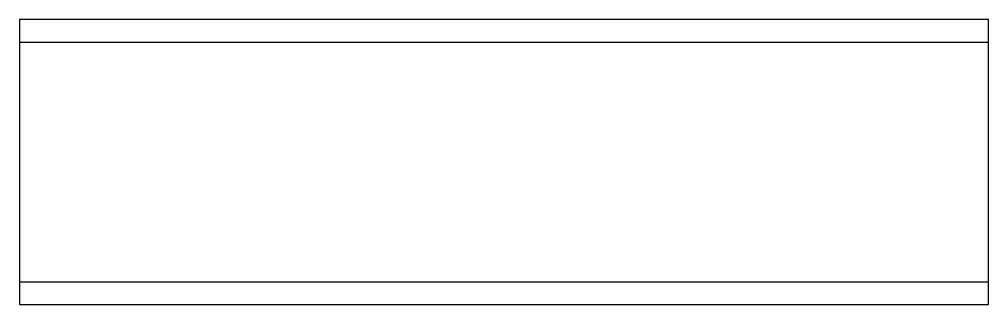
# Model space of a CAD drawing. Header units: millimetres. Extents: x 0 to 1000, y 0 to 295.
import ezdxf

# ---------------------------------------------------------------- set-up
doc = ezdxf.new("R2010")
doc.units = ezdxf.units.MM
doc.layers.add('BEND', color=1, linetype='CONTINUOUS')
doc.layers.add('CUT', color=7, linetype='CONTINUOUS')

msp = doc.modelspace()

# ---------------------------------------------------------------- linework, layer by layer
at = {"layer": 'BEND'}
for p, q in [((0, 271.0894), (1000, 271.0894)), ((0, 23.6965), (1000, 23.6965))]:
    msp.add_line(p, q, dxfattribs=at)
at = {"layer": 'CUT'}
msp.add_lwpolyline([(0, 0), (1000, 0), (1000, 294.7858), (0, 294.7858)], close=True, dxfattribs=at)

doc.saveas('drawing.dxf')
